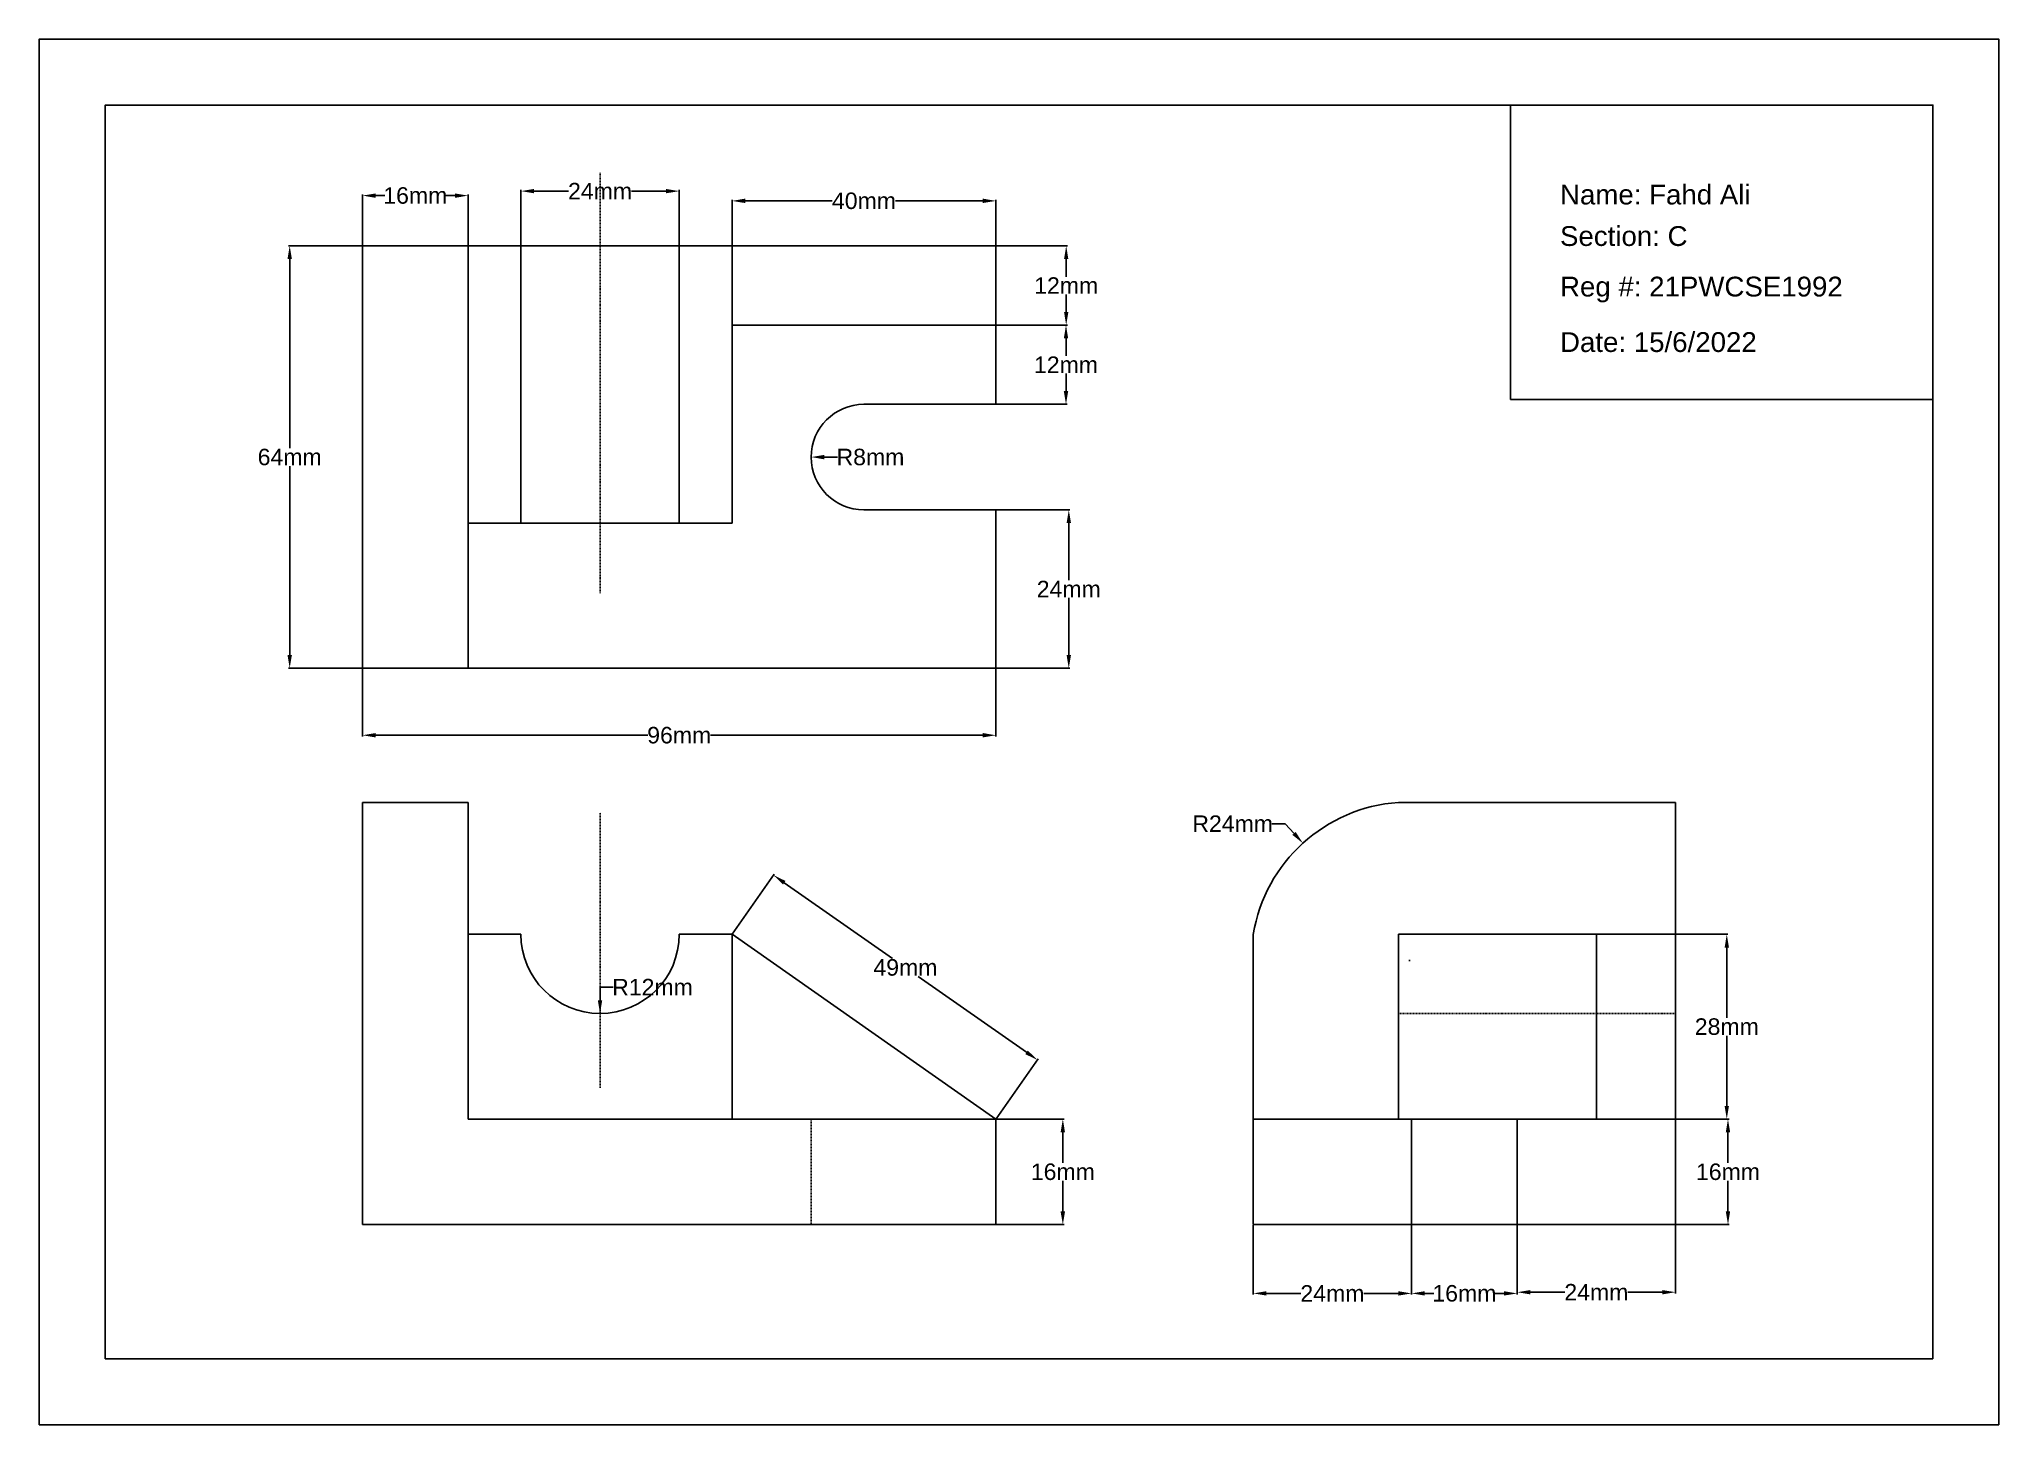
# Model space of a CAD drawing. Header units: inches. Extents: x -61 to 236, y -198 to 12.
import ezdxf

# ---------------------------------------------------------------- set-up
doc = ezdxf.new("R2010")
doc.units = ezdxf.units.IN
doc.header["$MEASUREMENT"] = 0
doc.linetypes.add('HIDDEN2', pattern=[0.1875, 0.125, -0.0625])
for name, color, linetype in [('Center Lines', 10, 'HIDDEN2'), ('Fv Sv Tv', 110, 'Continuous'), ('Hidden Lines', 131, 'HIDDEN2')]:
    doc.layers.add(name, color=color, linetype=linetype)
doc.layers.add('Visible Line', color=7, linetype='Continuous', true_color=0xfabb85)
doc.styles.get("Standard").update_dxf_attribs({"font": 'arial.ttf', "height": 3})
doc.dimstyles.get("Standard").update_dxf_attribs({"dimtxt": 2.5, "dimasz": 2, "dimexe": 0.18, "dimexo": 0.0625, "dimgap": 0.09, "dimtad": 0, "dimtih": 1, "dimtoh": 1, "dimdec": 0, "dimzin": 0, "dimdsep": 46, "dimtxsty": 'Standard', "dimcen": 0.09, "dimadec": 0, "dimazin": 0, "dimtfac": 1, "dimtdec": 0, "dimtofl": 0, "dimtmove": 0, "dimatfit": 3, "dimfxl": 1, "dimtolj": 1, "dimtzin": 0, "dimarcsym": 0})

# ---------------------------------------------------------------- blocks, each defined once
blk = doc.blocks.new('*D1')
at = {"layer": 'Defpoints', "color": 0, "transparency": 16777216}
for p in [(-11.86, -19.25), (-22.9, -83.25), (-11.86, -83.25)]:
    blk.add_point(p, dxfattribs=at)
at = {"layer": 'Visible Line', "color": 0, "lineweight": -2, "transparency": 16777216}
for p, q in [((-11.93, -19.25), (-23.08, -19.25)), ((-22.9, -21.25), (-22.9, -49.89)), ((-22.9, -81.25), (-22.9, -52.62)), ((-11.93, -83.25), (-23.08, -83.25))]:
    blk.add_line(p, q, dxfattribs=at)
at = {"layer": 'Visible Line', "color": 0, "transparency": 16777216}
for points in [[(-23.23, -21.25), (-22.56, -21.25), (-22.9, -19.25)], [(-23.23, -81.25), (-22.56, -81.25), (-22.9, -83.25)]]:
    blk.add_solid(points, dxfattribs=at)
at = {"layer": 'Visible Line', "color": 0, "transparency": 16777216, "insert": (-22.9, -51.25), "char_height": 2.5, "attachment_point": 5}
blk.add_mtext('\\A1;64mm', dxfattribs=at)
blk = doc.blocks.new('*D2')
at = {"layer": 'Defpoints', "color": 0, "transparency": 16777216}
for p in [(-11.86, -83.25), (84.14, -83.25), (84.14, -93.41)]:
    blk.add_point(p, dxfattribs=at)
at = {"layer": 'Visible Line', "color": 0, "lineweight": -2, "transparency": 16777216}
for p, q in [((-11.86, -83.32), (-11.86, -93.59)), ((84.14, -83.32), (84.14, -93.59)), ((-9.86, -93.41), (31.38, -93.41)), ((82.14, -93.41), (40.89, -93.41))]:
    blk.add_line(p, q, dxfattribs=at)
at = {"layer": 'Visible Line', "color": 0, "transparency": 16777216}
for points in [[(-9.86, -93.07), (-9.86, -93.74), (-11.86, -93.41)], [(82.14, -93.07), (82.14, -93.74), (84.14, -93.41)]]:
    blk.add_solid(points, dxfattribs=at)
at = {"layer": 'Visible Line', "color": 0, "transparency": 16777216, "insert": (36.14, -93.41), "char_height": 2.5, "attachment_point": 5}
blk.add_mtext('\\A1;96mm', dxfattribs=at)
blk = doc.blocks.new('*D3')
at = {"layer": 'Defpoints', "color": 0, "transparency": 16777216}
for p in [(84.14, -59.25), (95.18, -59.25), (84.14, -83.25)]:
    blk.add_point(p, dxfattribs=at)
at = {"layer": 'Visible Line', "color": 0, "lineweight": -2, "transparency": 16777216}
for p, q in [((84.2, -59.25), (95.36, -59.25)), ((95.18, -61.25), (95.18, -69.91)), ((95.18, -81.25), (95.18, -72.6)), ((84.2, -83.25), (95.36, -83.25))]:
    blk.add_line(p, q, dxfattribs=at)
at = {"layer": 'Visible Line', "color": 0, "transparency": 16777216}
for points in [[(94.85, -61.25), (95.52, -61.25), (95.18, -59.25)], [(94.85, -81.25), (95.52, -81.25), (95.18, -83.25)]]:
    blk.add_solid(points, dxfattribs=at)
at = {"layer": 'Visible Line', "color": 0, "transparency": 16777216, "insert": (95.18, -71.25), "char_height": 2.5, "attachment_point": 5}
blk.add_mtext('\\A1;24mm', dxfattribs=at)
blk = doc.blocks.new('*D4')
at = {"layer": 'Defpoints', "color": 0, "transparency": 16777216}
for p in [(84.14, -31.25), (94.76, -31.25), (84.14, -43.25)]:
    blk.add_point(p, dxfattribs=at)
at = {"layer": 'Visible Line', "color": 0, "lineweight": -2, "transparency": 16777216}
for p, q in [((84.2, -31.25), (94.94, -31.25)), ((94.76, -33.25), (94.76, -35.91)), ((94.76, -41.25), (94.76, -38.6)), ((84.2, -43.25), (94.94, -43.25))]:
    blk.add_line(p, q, dxfattribs=at)
at = {"layer": 'Visible Line', "color": 0, "transparency": 16777216}
for points in [[(94.43, -33.25), (95.09, -33.25), (94.76, -31.25)], [(94.43, -41.25), (95.09, -41.25), (94.76, -43.25)]]:
    blk.add_solid(points, dxfattribs=at)
at = {"layer": 'Visible Line', "color": 0, "transparency": 16777216, "insert": (94.76, -37.25), "char_height": 2.5, "attachment_point": 5}
blk.add_mtext('\\A1;12mm', dxfattribs=at)
blk = doc.blocks.new('*D5')
at = {"layer": 'Defpoints', "color": 0, "transparency": 16777216}
for p in [(84.14, -19.25), (84.14, -31.25), (94.79, -31.25)]:
    blk.add_point(p, dxfattribs=at)
at = {"layer": 'Visible Line', "color": 0, "lineweight": -2, "transparency": 16777216}
for p, q in [((84.2, -19.25), (94.97, -19.25)), ((94.79, -21.25), (94.79, -23.91)), ((94.79, -29.25), (94.79, -26.6)), ((84.2, -31.25), (94.97, -31.25))]:
    blk.add_line(p, q, dxfattribs=at)
at = {"layer": 'Visible Line', "color": 0, "transparency": 16777216}
for points in [[(94.46, -21.25), (95.12, -21.25), (94.79, -19.25)], [(94.46, -29.25), (95.12, -29.25), (94.79, -31.25)]]:
    blk.add_solid(points, dxfattribs=at)
at = {"layer": 'Visible Line', "color": 0, "transparency": 16777216, "insert": (94.79, -25.25), "char_height": 2.5, "attachment_point": 5}
blk.add_mtext('\\A1;12mm', dxfattribs=at)
blk = doc.blocks.new('*D6')
at = {"layer": 'Defpoints', "color": 0, "transparency": 16777216}
for p in [(44.14, -12.42), (44.14, -19.25), (84.14, -19.25)]:
    blk.add_point(p, dxfattribs=at)
at = {"layer": 'Visible Line', "color": 0, "lineweight": -2, "transparency": 16777216}
for p, q in [((44.14, -19.19), (44.14, -12.24)), ((46.14, -12.42), (59.33, -12.42)), ((82.14, -12.42), (68.94, -12.42)), ((84.14, -19.19), (84.14, -12.24))]:
    blk.add_line(p, q, dxfattribs=at)
at = {"layer": 'Visible Line', "color": 0, "transparency": 16777216}
for points in [[(46.14, -12.08), (46.14, -12.75), (44.14, -12.42)], [(82.14, -12.08), (82.14, -12.75), (84.14, -12.42)]]:
    blk.add_solid(points, dxfattribs=at)
at = {"layer": 'Visible Line', "color": 0, "transparency": 16777216, "insert": (64.14, -12.42), "char_height": 2.5, "attachment_point": 5}
blk.add_mtext('\\A1;40mm', dxfattribs=at)
blk = doc.blocks.new('*D7')
at = {"layer": 'Defpoints', "color": 0, "transparency": 16777216}
for p in [(44.14, -123.58), (90.42, -142.61), (84.14, -151.58)]:
    blk.add_point(p, dxfattribs=at)
at = {"layer": 'Visible Line', "color": 0, "lineweight": -2, "transparency": 16777216}
for p, q in [((44.17, -123.53), (50.52, -114.46)), ((52.06, -115.76), (68.47, -127.25)), ((88.78, -141.46), (72.37, -129.98)), ((84.17, -151.53), (90.52, -142.46))]:
    blk.add_line(p, q, dxfattribs=at)
at = {"layer": 'Visible Line', "color": 0, "transparency": 16777216}
for points in [[(52.25, -115.49), (51.87, -116.03), (50.42, -114.61)], [(88.97, -141.19), (88.59, -141.74), (90.42, -142.61)]]:
    blk.add_solid(points, dxfattribs=at)
at = {"layer": 'Visible Line', "color": 0, "transparency": 16777216, "insert": (70.42, -128.61), "char_height": 2.5, "attachment_point": 5}
blk.add_mtext('\\A1;49mm', dxfattribs=at)
blk = doc.blocks.new('*D8')
at = {"layer": 'Defpoints', "color": 0, "transparency": 16777216}
for p in [(187.14, -123.58), (194.91, -123.58), (187.14, -151.58)]:
    blk.add_point(p, dxfattribs=at)
at = {"layer": 'Visible Line', "color": 0, "lineweight": -2, "transparency": 16777216}
for p, q in [((187.2, -123.58), (195.09, -123.58)), ((194.91, -125.58), (194.91, -136.22)), ((194.91, -149.58), (194.91, -138.95)), ((187.2, -151.58), (195.09, -151.58))]:
    blk.add_line(p, q, dxfattribs=at)
at = {"layer": 'Visible Line', "color": 0, "transparency": 16777216}
for points in [[(194.58, -125.58), (195.24, -125.58), (194.91, -123.58)], [(194.58, -149.58), (195.24, -149.58), (194.91, -151.58)]]:
    blk.add_solid(points, dxfattribs=at)
at = {"layer": 'Visible Line', "color": 0, "transparency": 16777216, "insert": (194.91, -137.58), "char_height": 2.5, "attachment_point": 5}
blk.add_mtext('\\A1;28mm', dxfattribs=at)
blk = doc.blocks.new('*D9')
at = {"layer": 'Defpoints', "color": 0, "transparency": 16777216}
for p in [(187.14, -151.58), (195.09, -151.58), (187.14, -167.58)]:
    blk.add_point(p, dxfattribs=at)
at = {"layer": 'Visible Line', "color": 0, "lineweight": -2, "transparency": 16777216}
for p, q in [((187.2, -151.58), (195.27, -151.58)), ((195.09, -153.58), (195.09, -158.22)), ((195.09, -165.58), (195.09, -160.95)), ((187.2, -167.58), (195.27, -167.58))]:
    blk.add_line(p, q, dxfattribs=at)
at = {"layer": 'Visible Line', "color": 0, "transparency": 16777216}
for points in [[(194.76, -153.58), (195.42, -153.58), (195.09, -151.58)], [(194.76, -165.58), (195.42, -165.58), (195.09, -167.58)]]:
    blk.add_solid(points, dxfattribs=at)
at = {"layer": 'Visible Line', "color": 0, "transparency": 16777216, "insert": (195.09, -159.58), "char_height": 2.5, "attachment_point": 5}
blk.add_mtext('\\A1;16mm', dxfattribs=at)
blk = doc.blocks.new('*D10')
at = {"layer": 'Defpoints', "color": 0, "transparency": 16777216}
for p in [(84.14, -151.58), (94.28, -151.58), (84.14, -167.58)]:
    blk.add_point(p, dxfattribs=at)
at = {"layer": 'Visible Line', "color": 0, "lineweight": -2, "transparency": 16777216}
for p, q in [((84.2, -151.58), (94.46, -151.58)), ((94.28, -153.58), (94.28, -158.22)), ((94.28, -165.58), (94.28, -160.95)), ((84.2, -167.58), (94.46, -167.58))]:
    blk.add_line(p, q, dxfattribs=at)
at = {"layer": 'Visible Line', "color": 0, "transparency": 16777216}
for points in [[(93.94, -153.58), (94.61, -153.58), (94.28, -151.58)], [(93.94, -165.58), (94.61, -165.58), (94.28, -167.58)]]:
    blk.add_solid(points, dxfattribs=at)
at = {"layer": 'Visible Line', "color": 0, "transparency": 16777216, "insert": (94.28, -159.58), "char_height": 2.5, "attachment_point": 5}
blk.add_mtext('\\A1;16mm', dxfattribs=at)
blk = doc.blocks.new('*D11')
at = {"layer": 'Defpoints', "color": 0, "transparency": 16777216}
for p in [(163.14, -167.58), (187.14, -167.58), (163.14, -177.82)]:
    blk.add_point(p, dxfattribs=at)
at = {"layer": 'Visible Line', "color": 0, "lineweight": -2, "transparency": 16777216}
for p, q in [((163.14, -167.65), (163.14, -178)), ((187.14, -167.65), (187.14, -178)), ((165.14, -177.82), (170.36, -177.82)), ((185.14, -177.82), (179.91, -177.82))]:
    blk.add_line(p, q, dxfattribs=at)
at = {"layer": 'Visible Line', "color": 0, "transparency": 16777216}
for points in [[(165.14, -177.49), (165.14, -178.15), (163.14, -177.82)], [(185.14, -177.49), (185.14, -178.15), (187.14, -177.82)]]:
    blk.add_solid(points, dxfattribs=at)
at = {"layer": 'Visible Line', "color": 0, "transparency": 16777216, "insert": (175.14, -177.82), "char_height": 2.5, "attachment_point": 5}
blk.add_mtext('\\A1;24mm', dxfattribs=at)
blk = doc.blocks.new('*D12')
at = {"layer": 'Defpoints', "color": 0, "transparency": 16777216}
for p in [(147.14, -167.58), (163.14, -167.58), (163.14, -178)]:
    blk.add_point(p, dxfattribs=at)
at = {"layer": 'Visible Line', "color": 0, "lineweight": -2, "transparency": 16777216}
for p, q in [((147.14, -167.65), (147.14, -178.18)), ((163.14, -167.65), (163.14, -178.18)), ((149.14, -178), (150.5, -178)), ((161.14, -178), (159.78, -178))]:
    blk.add_line(p, q, dxfattribs=at)
at = {"layer": 'Visible Line', "color": 0, "transparency": 16777216}
for points in [[(149.14, -177.67), (149.14, -178.33), (147.14, -178)], [(161.14, -177.67), (161.14, -178.33), (163.14, -178)]]:
    blk.add_solid(points, dxfattribs=at)
at = {"layer": 'Visible Line', "color": 0, "transparency": 16777216, "insert": (155.14, -178), "char_height": 2.5, "attachment_point": 5}
blk.add_mtext('\\A1;16mm', dxfattribs=at)
blk = doc.blocks.new('*D13')
at = {"layer": 'Defpoints', "color": 0, "transparency": 16777216}
for p in [(123.14, -167.58), (147.14, -167.58), (147.14, -178)]:
    blk.add_point(p, dxfattribs=at)
at = {"layer": 'Visible Line', "color": 0, "lineweight": -2, "transparency": 16777216}
for p, q in [((123.14, -167.65), (123.14, -178.18)), ((147.14, -167.65), (147.14, -178.18)), ((125.14, -178), (130.36, -178)), ((145.14, -178), (139.91, -178))]:
    blk.add_line(p, q, dxfattribs=at)
at = {"layer": 'Visible Line', "color": 0, "transparency": 16777216}
for points in [[(125.14, -177.67), (125.14, -178.33), (123.14, -178)], [(145.14, -177.67), (145.14, -178.33), (147.14, -178)]]:
    blk.add_solid(points, dxfattribs=at)
at = {"layer": 'Visible Line', "color": 0, "transparency": 16777216, "insert": (135.14, -178), "char_height": 2.5, "attachment_point": 5}
blk.add_mtext('\\A1;24mm', dxfattribs=at)
blk = doc.blocks.new('*D14')
at = {"layer": 'Defpoints', "color": 0, "transparency": 16777216}
for p in [(4.14, -11.62), (-11.86, -19.25), (4.14, -19.25)]:
    blk.add_point(p, dxfattribs=at)
at = {"layer": 'Visible Line', "color": 0, "lineweight": -2, "transparency": 16777216}
for p, q in [((-11.86, -19.19), (-11.86, -11.44)), ((-9.86, -11.62), (-8.5, -11.62)), ((2.14, -11.62), (0.78, -11.62)), ((4.14, -19.19), (4.14, -11.44))]:
    blk.add_line(p, q, dxfattribs=at)
at = {"layer": 'Visible Line', "color": 0, "transparency": 16777216}
for points in [[(-9.86, -11.29), (-9.86, -11.96), (-11.86, -11.62)], [(2.14, -11.29), (2.14, -11.96), (4.14, -11.62)]]:
    blk.add_solid(points, dxfattribs=at)
at = {"layer": 'Visible Line', "color": 0, "transparency": 16777216, "insert": (-3.86, -11.62), "char_height": 2.5, "attachment_point": 5}
blk.add_mtext('\\A1;16mm', dxfattribs=at)
blk = doc.blocks.new('*D15')
at = {"layer": 'Defpoints', "color": 0, "transparency": 16777216}
for p in [(24.14, -123.58), (24.14, -135.58)]:
    blk.add_point(p, dxfattribs=at)
at = {"layer": 'Visible Line', "color": 0, "lineweight": -2, "transparency": 16777216}
for p, q in [((26.14, -131.58), (24.14, -131.58)), ((24.14, -131.58), (24.14, -133.58))]:
    blk.add_line(p, q, dxfattribs=at)
at = {"layer": 'Visible Line', "color": 0, "transparency": 16777216}
blk.add_solid([(23.8, -133.58), (24.47, -133.58), (24.14, -135.58)], dxfattribs=at)
at = {"layer": 'Visible Line', "color": 0, "transparency": 16777216, "insert": (32.09, -131.58), "char_height": 2.5, "attachment_point": 5}
blk.add_mtext('\\A1;R12mm', dxfattribs=at)
blk = doc.blocks.new('*D16')
at = {"layer": 'Defpoints', "color": 0, "transparency": 16777216}
for p in [(56.14, -51.25), (64.14, -51.25)]:
    blk.add_point(p, dxfattribs=at)
at = {"layer": 'Visible Line', "color": 0, "lineweight": -2, "transparency": 16777216}
blk.add_line((60.14, -51.25), (58.14, -51.25), dxfattribs=at)
at = {"layer": 'Visible Line', "color": 0, "transparency": 16777216}
blk.add_solid([(58.14, -50.92), (58.14, -51.59), (56.14, -51.25)], dxfattribs=at)
at = {"layer": 'Visible Line', "color": 0, "transparency": 16777216, "insert": (65.12, -51.25), "char_height": 2.5, "attachment_point": 5}
blk.add_mtext('\\A1;R8mm', dxfattribs=at)
blk = doc.blocks.new('*D17')
at = {"layer": 'Defpoints', "color": 0, "transparency": 16777216}
for p in [(130.67, -109.77), (146.81, -127.53)]:
    blk.add_point(p, dxfattribs=at)
at = {"layer": 'Visible Line', "color": 0, "lineweight": -2, "transparency": 16777216}
for p, q in [((125.98, -106.81), (127.98, -106.81)), ((127.98, -106.81), (129.32, -108.29)), ((146.72, -127.53), (146.9, -127.53)), ((146.81, -127.62), (146.81, -127.44))]:
    blk.add_line(p, q, dxfattribs=at)
at = {"layer": 'Visible Line', "color": 0, "transparency": 16777216}
blk.add_solid([(129.57, -108.06), (129.07, -108.51), (130.67, -109.77)], dxfattribs=at)
at = {"layer": 'Visible Line', "color": 0, "transparency": 16777216, "insert": (120.02, -106.81), "char_height": 2.5, "attachment_point": 5}
blk.add_mtext('\\A1;R24mm', dxfattribs=at)
blk = doc.blocks.new('*D18')
at = {"layer": 'Defpoints', "color": 0, "transparency": 16777216}
for p in [(36.14, -10.94), (12.14, -19.25), (36.14, -19.25)]:
    blk.add_point(p, dxfattribs=at)
at = {"layer": 'Visible Line', "color": 0, "lineweight": -2, "transparency": 16777216}
for p, q in [((12.14, -19.19), (12.14, -10.76)), ((14.14, -10.94), (19.36, -10.94)), ((34.14, -10.94), (28.91, -10.94)), ((36.14, -19.19), (36.14, -10.76))]:
    blk.add_line(p, q, dxfattribs=at)
at = {"layer": 'Visible Line', "color": 0, "transparency": 16777216}
for points in [[(14.14, -10.61), (14.14, -11.27), (12.14, -10.94)], [(34.14, -10.61), (34.14, -11.27), (36.14, -10.94)]]:
    blk.add_solid(points, dxfattribs=at)
at = {"layer": 'Visible Line', "color": 0, "transparency": 16777216, "insert": (24.14, -10.94), "char_height": 2.5, "attachment_point": 5}
blk.add_mtext('\\A1;24mm', dxfattribs=at)

msp = doc.modelspace()

# ---------------------------------------------------------------- linework, layer by layer
for points in [[(236.14, -197.91), (236.14, 12.09), (-60.86, 12.09), (-60.86, -197.91)], [(226.14, -187.91), (226.14, 2.09), (-50.86, 2.09), (-50.86, -187.91)]]:
    msp.add_lwpolyline(points, close=True)
at = {"layer": 'Center Lines'}
for p, q in [((24.14, -19.25), (24.14, -8.15)), ((24.14, -19.25), (24.14, -61.25)), ((24.14, -61.25), (24.14, -71.89)), ((24.14, -123.58), (24.14, -105.13)), ((24.14, -123.58), (24.14, -146.82))]:
    msp.add_line(p, q, dxfattribs=at)
at = {"layer": 'Fv Sv Tv'}
for p, q in [((162.14, 2.09), (226.14, 2.09)), ((162.14, -42.5), (162.14, 2.09)), ((226.14, -42.5), (226.14, 2.09)), ((-11.86, -19.25), (-11.86, -83.25)), ((4.14, -19.25), (-11.86, -19.25)), ((4.14, -83.25), (4.14, -19.25)), ((4.14, -19.25), (4.14, -61.25)), ((4.14, -19.25), (12.14, -19.25)), ((12.14, -61.25), (12.14, -19.25)), ((12.14, -19.25), (36.14, -19.25)), ((36.14, -19.25), (36.14, -61.25)), ((36.14, -19.25), (44.14, -19.25)), ((44.14, -19.25), (44.14, -61.25)), ((44.14, -19.25), (84.14, -19.25)), ((84.14, -19.25), (84.14, -31.25)), ((84.14, -31.25), (44.14, -31.25)), ((84.14, -31.25), (84.14, -43.25)), ((84.14, -43.25), (64.14, -43.25)), ((162.14, -42.5), (226.14, -42.5)), ((84.14, -59.25), (64.14, -59.25)), ((84.14, -83.25), (84.14, -59.25)), ((4.14, -61.25), (12.14, -61.25)), ((36.14, -61.25), (12.14, -61.25)), ((44.14, -61.25), (36.14, -61.25)), ((-11.86, -83.25), (4.14, -83.25)), ((4.14, -83.25), (84.14, -83.25)), ((4.14, -103.58), (-11.86, -103.58)), ((-11.86, -103.58), (-11.86, -167.58)), ((4.14, -151.58), (4.14, -103.58)), ((187.14, -103.58), (145.14, -103.58)), ((187.14, -103.58), (187.14, -127.53)), ((4.14, -151.58), (4.14, -123.58)), ((4.14, -123.58), (12.14, -123.58)), ((44.14, -123.58), (36.14, -123.58)), ((44.14, -151.58), (44.14, -123.58)), ((44.14, -123.58), (84.14, -151.58)), ((123.14, -131.58), (123.14, -123.58)), ((175.14, -123.58), (145.14, -123.58)), ((145.14, -131.58), (145.14, -123.58)), ((187.14, -123.58), (175.14, -123.58)), ((175.14, -123.58), (175.14, -151.58)), ((187.14, -151.58), (187.14, -123.58)), ((123.14, -151.58), (123.14, -131.58)), ((145.14, -131.58), (145.14, -151.58)), ((84.14, -151.58), (4.14, -151.58)), ((4.14, -151.58), (44.14, -151.58)), ((84.14, -167.58), (84.14, -151.58)), ((123.14, -167.58), (123.14, -151.58)), ((123.14, -151.58), (147.14, -151.58)), ((147.14, -151.58), (147.14, -167.58)), ((147.14, -151.58), (163.14, -151.58)), ((187.14, -151.58), (163.14, -151.58)), ((163.14, -151.58), (163.14, -167.58)), ((187.14, -167.58), (187.14, -151.58)), ((-11.86, -167.58), (84.14, -167.58)), ((147.14, -167.58), (123.14, -167.58)), ((147.14, -167.58), (163.14, -167.58)), ((163.14, -167.58), (187.14, -167.58))]:
    msp.add_line(p, q, dxfattribs=at)
for centre, radius, start, end in [((64.14, -51.25), 8, 90, 270), ((146.81, -127.53), 24, 93.9999, 170.5474), ((24.14, -123.58), 12, 180, 0)]:
    msp.add_arc(centre, radius, start, end, dxfattribs=at)
at = {"layer": 'Hidden Lines'}
for p, q in [((145.14, -135.58), (187.14, -135.58)), ((56.14, -151.58), (56.14, -167.58))]:
    msp.add_line(p, q, dxfattribs=at)
at = {"layer": 'Visible Line'}
for p, q in [((4.14, -19.25), (-11.86, -19.25)), ((84.14, -19.25), (12.14, -19.25)), ((84.14, -31.25), (84.14, -19.25)), ((-11.86, -83.25), (4.14, -83.25)), ((4.14, -103.58), (-11.86, -103.58)), ((-11.86, -103.58), (-11.86, -167.58)), ((187.14, -123.58), (187.14, -167.58)), ((84.14, -167.58), (84.14, -151.58)), ((123.14, -167.58), (123.14, -151.58)), ((-11.86, -167.58), (84.14, -167.58)), ((147.14, -167.58), (123.14, -167.58)), ((187.14, -167.58), (163.14, -167.58))]:
    msp.add_line(p, q, dxfattribs=at)

# ---------------------------------------------------------------- texts
at = {"layer": 'Fv Sv Tv', "char_height": 3, "attachment_point": 1}
for s, insert, width in [('Name: Fahd Ali', (169.63, -9.96), 77.3571), ('Section: C', (169.63, -16.25), 42.9541), ('Reg #: 21PWCSE1992', (169.63, -23.91), 42.9541), ('Date: 15/6/2022', (169.63, -32.32), 42.9541)]:
    msp.add_mtext(s, dxfattribs=dict(at, insert=insert, width=width))

# ---------------------------------------------------------------- dimensions: what is measured, and where the dimension line sits
at = {"layer": 'Visible Line'}
for base, p1, p2, picture, middle in [((4.14, -11.62), (-11.86, -19.25), (4.14, -19.25), '*D14', (-3.86, -11.62)), ((36.14, -10.94), (12.14, -19.25), (36.14, -19.25), '*D18', (24.14, -10.94)), ((44.14, -12.42), (84.14, -19.25), (44.14, -19.25), '*D6', (64.14, -12.42)), ((84.14, -93.41), (-11.86, -83.25), (84.14, -83.25), '*D2', (36.14, -93.41)), ((147.14, -178), (123.14, -167.58), (147.14, -167.58), '*D13', (135.14, -178)), ((163.14, -178), (147.14, -167.58), (163.14, -167.58), '*D12', (155.14, -178)), ((163.14, -177.82), (187.14, -167.58), (163.14, -167.58), '*D11', (175.14, -177.82))]:
    dim = msp.add_linear_dim(base=base, p1=p1, p2=p2, dimstyle='Standard', override={"dimpost": 'mm'}, dxfattribs=at)
    dim.commit()
    dim.dimension.update_dxf_attribs({"geometry": picture, "text_midpoint": middle})
for base, p1, p2, picture, middle in [((-22.9, -83.25), (-11.86, -19.25), (-11.86, -83.25), '*D1', (-22.9, -51.25)), ((94.79, -31.25), (84.14, -19.25), (84.14, -31.25), '*D5', (94.79, -25.25)), ((94.76, -31.25), (84.14, -43.25), (84.14, -31.25), '*D4', (94.76, -37.25)), ((95.18, -59.25), (84.14, -83.25), (84.14, -59.25), '*D3', (95.18, -71.25)), ((194.91, -123.58), (187.14, -151.58), (187.14, -123.58), '*D8', (194.91, -137.58)), ((94.28, -151.58), (84.14, -167.58), (84.14, -151.58), '*D10', (94.28, -159.58)), ((195.09, -151.58), (187.14, -167.58), (187.14, -151.58), '*D9', (195.09, -159.58))]:
    dim = msp.add_linear_dim(base=base, p1=p1, p2=p2, angle=90, dimstyle='Standard', override={"dimpost": 'mm'}, dxfattribs=at)
    dim.commit()
    dim.dimension.update_dxf_attribs({"geometry": picture, "text_midpoint": middle})
for center, mpoint, picture, middle in [((64.14, -51.25), (56.14, -51.25), '*D16', (65.12, -51.25)), ((24.14, -123.58), (24.14, -135.58), '*D15', (32.09, -131.58))]:
    dim = msp.add_radius_dim(center=center, mpoint=mpoint, dimstyle='Standard', override={"dimpost": 'mm'}, dxfattribs=at)
    dim.commit()
    dim.dimension.update_dxf_attribs({"geometry": picture, "text_midpoint": middle, "dimtype": 164})
dim = msp.add_radius_dim(center=(146.81, -127.53), mpoint=(130.67, -109.77), dimstyle='Standard', override={"dimpost": 'mm'}, dxfattribs=at)
dim.commit()
dim.dimension.update_dxf_attribs({"geometry": '*D17', "text_midpoint": (120.02, -106.81)})
dim = msp.add_aligned_dim(p1=(44.14, -123.58), p2=(84.14, -151.58), distance=10.95, dimstyle='Standard', override={"dimpost": 'mm'}, dxfattribs=at)
dim.commit()
dim.dimension.update_dxf_attribs({"geometry": '*D7', "text_midpoint": (70.42, -128.61)})

doc.saveas('drawing.dxf')
